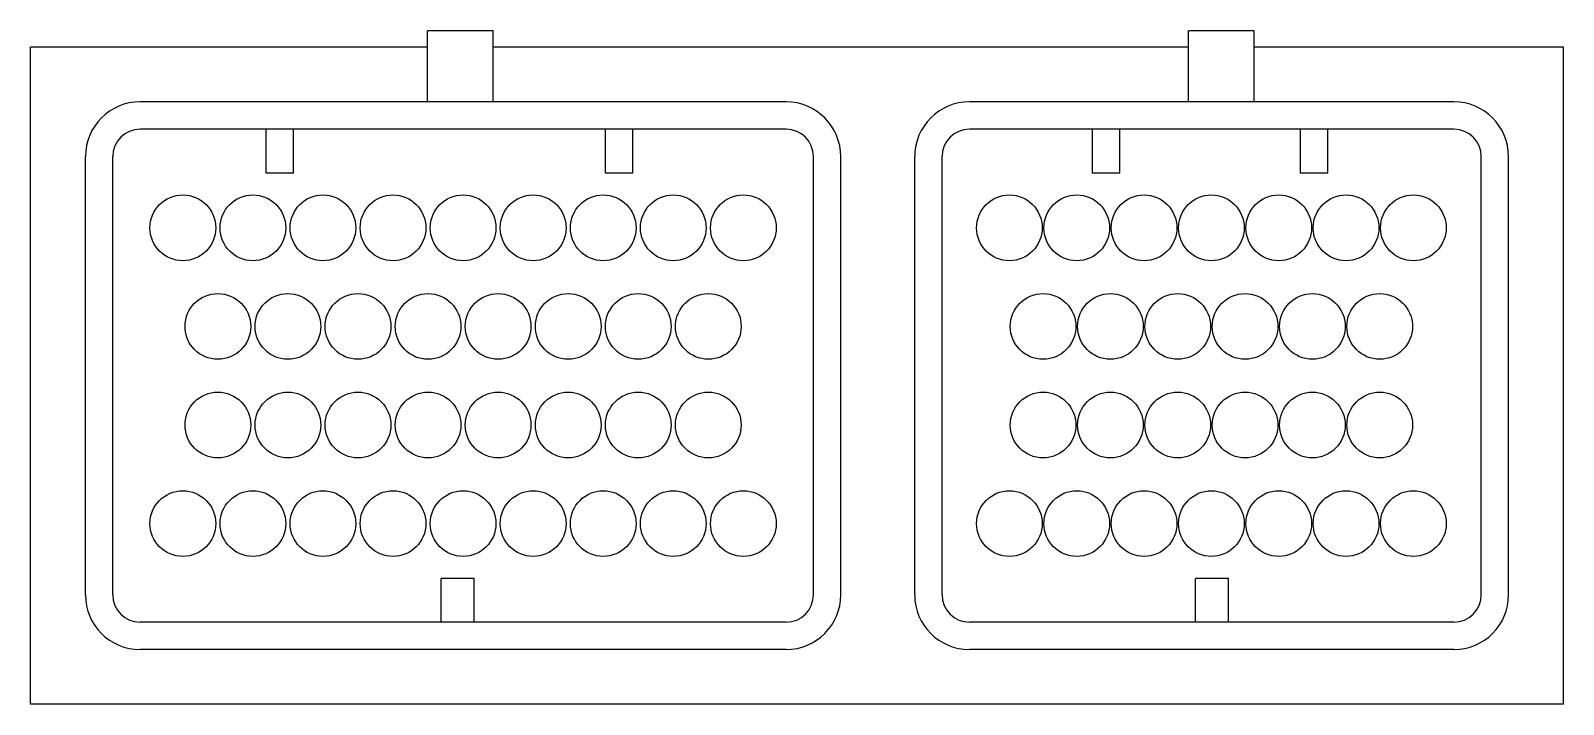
# Model space of a CAD drawing. Header units: metres. Extents: x 0 to 2.8, y -1.2 to 0.03.
import ezdxf

# ---------------------------------------------------------------- set-up
doc = ezdxf.new("R2010")
doc.units = ezdxf.units.M

msp = doc.modelspace()

# ---------------------------------------------------------------- linework, layer by layer
at = {"layer": '1', "color": 3}
for p, q in [((0.845, 0.03), (0.725, 0.03)), ((0.725, -0.1), (0.725, 0.03)), ((0.845, -0.1), (0.845, 0.03)), ((2.235, 0.03), (2.115, 0.03)), ((2.115, -0.1), (2.115, 0.03)), ((2.235, -0.1), (2.235, 0.03)), ((0, -1.2), (0, 0)), ((0.725, 0), (0, 0)), ((2.115, 0), (0.845, 0)), ((2.8, 0), (2.235, 0)), ((2.8, -1.2), (2.8, 0)), ((1.38, -0.1), (0.2, -0.1)), ((2.6, -0.1), (1.715, -0.1)), ((1.38, -0.15), (0.2, -0.15)), ((0.43, -0.23), (0.43, -0.15)), ((0.48, -0.23), (0.48, -0.15)), ((1.05, -0.23), (1.05, -0.15)), ((1.1, -0.23), (1.1, -0.15)), ((2.6, -0.15), (1.715, -0.15)), ((1.94, -0.23), (1.94, -0.15)), ((1.99, -0.23), (1.99, -0.15)), ((2.32, -0.23), (2.32, -0.15)), ((2.37, -0.23), (2.37, -0.15)), ((0.1, -1), (0.1, -0.2)), ((0.15, -1), (0.15, -0.2)), ((1.43, -1), (1.43, -0.2)), ((1.48, -1), (1.48, -0.2)), ((1.615, -1), (1.615, -0.2)), ((1.665, -1), (1.665, -0.2)), ((2.65, -1), (2.65, -0.2)), ((2.7, -1), (2.7, -0.2)), ((0.48, -0.23), (0.43, -0.23)), ((1.1, -0.23), (1.05, -0.23)), ((1.99, -0.23), (1.94, -0.23)), ((2.37, -0.23), (2.32, -0.23)), ((0.75, -1.05), (0.75, -0.97)), ((0.81, -0.97), (0.75, -0.97)), ((0.81, -1.05), (0.81, -0.97)), ((2.188, -0.97), (2.128, -0.97)), ((2.128, -1.05), (2.128, -0.97)), ((2.188, -1.05), (2.188, -0.97)), ((1.38, -1.05), (0.2, -1.05)), ((2.6, -1.05), (1.715, -1.05)), ((1.38, -1.1), (0.2, -1.1)), ((2.6, -1.1), (1.715, -1.1)), ((2.8, -1.2), (0, -1.2))]:
    msp.add_line(p, q, dxfattribs=at)
for centre in [(0.278, -0.33), (0.406, -0.33), (0.534, -0.33), (0.662, -0.33), (0.79, -0.33), (0.918, -0.33), (1.046, -0.33), (1.174, -0.33), (1.302, -0.33), (1.788, -0.33), (1.911, -0.33), (2.034, -0.33), (2.157, -0.33), (2.28, -0.33), (2.403, -0.33), (2.526, -0.33), (0.342, -0.51), (0.47, -0.51), (0.598, -0.51), (0.726, -0.51), (0.854, -0.51), (0.982, -0.51), (1.11, -0.51), (1.238, -0.51), (1.8495, -0.51), (1.9725, -0.51), (2.0955, -0.51), (2.2185, -0.51), (2.3415, -0.51), (2.4645, -0.51), (0.342, -0.69), (0.47, -0.69), (0.598, -0.69), (0.726, -0.69), (0.854, -0.69), (0.982, -0.69), (1.11, -0.69), (1.238, -0.69), (1.8495, -0.69), (1.9725, -0.69), (2.0955, -0.69), (2.2185, -0.69), (2.3415, -0.69), (2.4645, -0.69), (0.278, -0.87), (0.406, -0.87), (0.534, -0.87), (0.662, -0.87), (0.79, -0.87), (0.918, -0.87), (1.046, -0.87), (1.174, -0.87), (1.302, -0.87), (1.788, -0.87), (1.911, -0.87), (2.034, -0.87), (2.157, -0.87), (2.28, -0.87), (2.403, -0.87), (2.526, -0.87)]:
    msp.add_circle(centre, 0.06, dxfattribs=at)
for centre, radius, start, end in [((0.2, -0.2), 0.1, 90, 180), ((1.38, -0.2), 0.1, 0, 90), ((1.715, -0.2), 0.1, 90, 180), ((2.6, -0.2), 0.1, 0, 90), ((0.2, -0.2), 0.05, 90, 180), ((1.38, -0.2), 0.05, 0, 90), ((1.715, -0.2), 0.05, 90, 180), ((2.6, -0.2), 0.05, 0, 90), ((0.2, -1), 0.1, 180, 270), ((0.2, -1), 0.05, 180, 270), ((1.38, -1), 0.1, -90, 0), ((1.38, -1), 0.05, -90, 0), ((1.715, -1), 0.1, 180, 270), ((1.715, -1), 0.05, 180, 270), ((2.6, -1), 0.1, -90, 0), ((2.6, -1), 0.05, -90, 0)]:
    msp.add_arc(centre, radius, start, end, dxfattribs=at)

doc.saveas('drawing.dxf')
